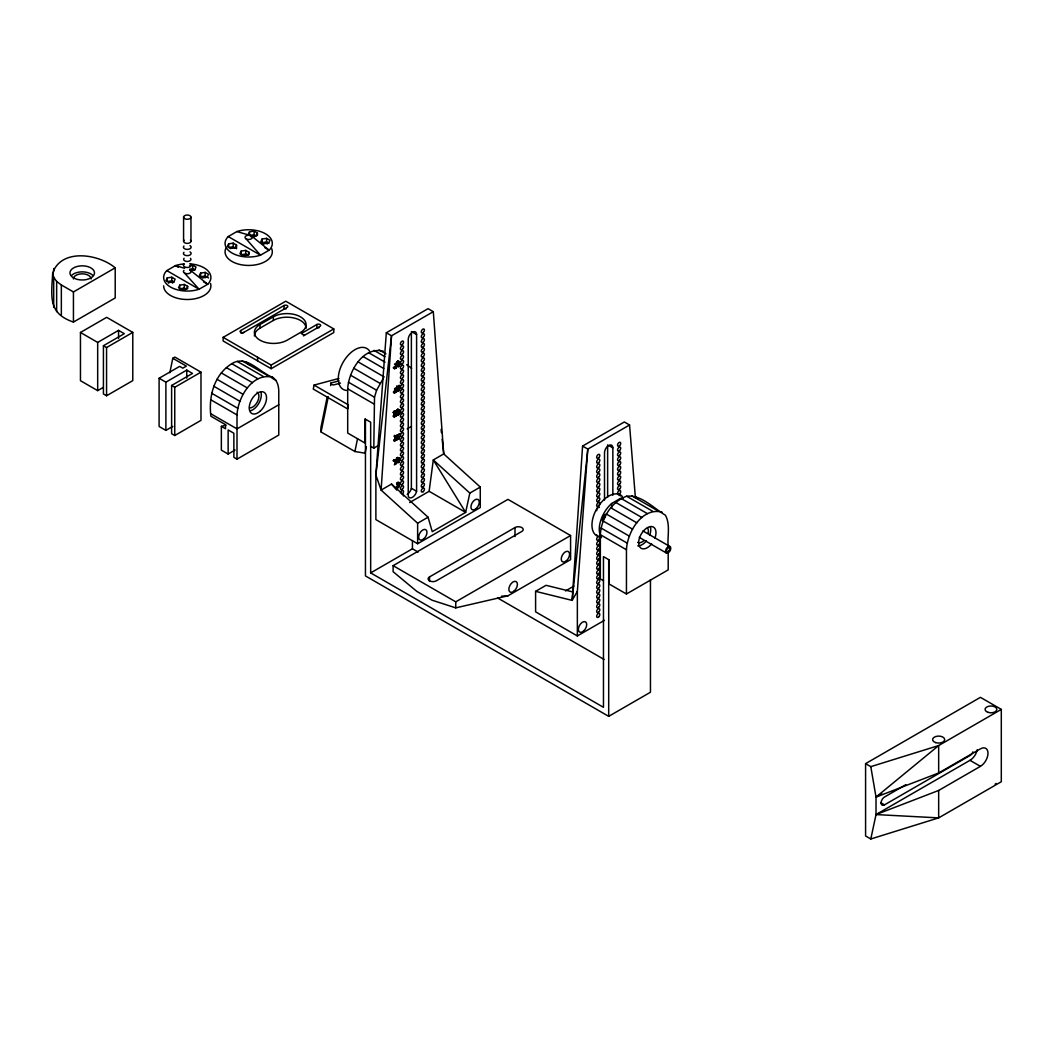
<?xml version="1.0" encoding="UTF-8"?>
<svg xmlns="http://www.w3.org/2000/svg" width="1054" height="1054" viewBox="0 0 1054 1054"><rect width="100%" height="100%" fill="white"/><g stroke="black" fill="none" stroke-linecap="round" stroke-linejoin="round"><path stroke-width="1.5" d="M398.847 363.353C397.753 358.9 401.113 362.958 399.598 365.356C398.768 367.556 395.593 366.291 398.372 365.106M398.979 457.95C396.054 457.502 396.291 465.381 398.979 462.074C400.349 457.989 397.885 454.88 397.925 461.468M397.226 361.957L397.002 365.224L398.636 366.489M397.911 364.526C399.282 357.583 399.598 369.572 397.911 364.526L396.344 363.643M398.886 460.875L398.557 458.49L397.542 459.715L397.99 462.429L398.886 460.875L397.845 460.282M635.43 498.213L629.554 424.986L624.337 421.969L582.585 446.079L572.138 600.385L535.603 591.347L535.603 611.834L577.355 635.944L604.403 620.332M399.308 482.679L398.267 482.073L396.607 483.035L397.648 483.641L399.308 482.679L397.134 483.404C395.263 485.525 402.299 485.183 396.976 487.264C399.176 489.794 399.822 481.401 397.951 485.96M409.637 502.534L429.123 491.296L433.299 459.952L443.734 453.918L433.299 311.681L428.069 308.664L386.317 332.774L375.883 475.011L375.883 519.622L417.634 543.732L480.268 507.567L480.268 487.067L443.734 453.918L442.153 439.228M577.355 635.944L577.355 591.347L587.803 449.096L629.554 424.986M395.25 415.395L394.209 414.789L393.709 415.619L394.749 416.211L395.803 414.42L396.054 411.508L394.341 412.575L396.001 412.641L394.262 417.028L393.208 416.422M221.353 426.356L225.53 428.767L225.53 424.67L210.905 416.225C208.376 396.699 214.133 374.513 231.788 363.696C246.623 354.368 259.719 372.721 272.657 377.292C277.149 380.257 278.612 385.698 278.77 390.81L278.77 435.052L237.005 459.162L233.869 457.357L233.869 433.247L228.138 429.927L228.138 454.037L221.353 450.124L221.353 426.356L226.004 425.118M237.005 459.162L237.005 414.92C237.848 397.384 252.42 372.181 272.657 377.292M668.196 551.861L668.196 569.885L626.445 593.995L609.212 584.048L609.212 559.938L603.468 556.631L603.468 707.313L370.665 572.902L370.665 422.219L364.934 418.899L364.934 443.009L347.701 433.062L347.701 388.821C348.545 371.285 363.116 346.081 383.353 351.206M370.665 446.329L373.801 448.134L374.513 397.239L376.594 390.23L383.379 378.254M603.468 580.728L600.345 578.923L600.345 534.681C601.267 518.594 611.083 501.941 626.629 496.223C641.385 494.497 653.638 508.305 665.403 515.208C670.713 524.866 667.116 536.499 668.196 546.947M626.445 593.995L626.445 549.753C627.288 532.204 641.86 507.014 662.083 512.125M399.598 361.759L397.687 362.839L397.859 366.608M398.926 410.441C394.499 419.953 404.011 408.609 396.805 410.665M393.656 440.177L395.421 440.361L395.421 437.291C394.222 437.515 397.187 433.234 395.922 440.071L396.633 439.663L394.697 441.244L393.656 440.651L395.593 439.531L396.633 440.137M169.826 372.76L172.79 358.281L174.885 357.082L200.985 372.154L200.985 420.362L174.753 435.513L171.618 433.695L171.618 385.474L192.5 373.432L186.756 370.112L165.886 382.167L159.101 378.254L159.101 426.475L165.886 430.388L172.843 426.369M338.901 378.452L314.079 385.092L313.262 389.058L347.701 408.939L348.242 406.304M327.135 397.213L320.903 427.674L321.075 431.995L354.908 451.52L365.066 453.167L366.37 446.764M321.075 431.995L328.295 396.726M330.627 385.593L331.167 382.958L338.914 380.876M354.908 451.52L357.53 438.701M399.229 409.822C391.706 416.132 404.525 415.777 398.175 409.216M870.802 838.984L876.019 814.571L876.019 797.087L870.802 766.653L865.584 763.636L865.584 835.967L870.802 838.984L938.666 817.878L1001.3 781.725L1001.3 709.395L980.418 697.34L865.584 763.636M480.268 487.067L469.834 493.101L465.657 512.389L432.245 531.677L428.069 517.211L391.535 484.063L381.1 490.084L375.883 475.011L391.535 335.778L433.299 311.681M52.7 272.907C61.435 248.112 98.615 253.83 115.202 267.835L115.202 297.966L73.437 322.076C47.957 313.341 51.343 297.136 52.7 272.907L53.701 277.321L53.701 307.452M52.7 303.051L53.372 300.1M394.789 412.852L394.763 411.574M395.039 461.033C393.853 461.257 396.818 456.975 395.553 463.813C398.188 462.811 392.378 466.145 395.039 464.103L395.039 461.033L393.629 460.19M393.445 392.51L394.499 393.116L396.238 388.715L394.578 388.662L396.462 387.635L394.986 392.299L393.946 391.693M394.262 417.028L396.712 415.619L394.763 413.814C396.647 412.404 393.656 409.216 396.462 411.811M167.217 277.913L166.005 280.548L169.338 282.485L173.897 281.774L175.122 279.139L171.789 277.215L167.217 277.913L167.217 281.537L171.789 280.825L174.015 282.116M179.747 285.147L178.521 287.782L181.868 289.718L186.426 289.007L187.652 286.372L184.318 284.448L179.747 285.147L179.747 288.77L184.318 288.058L186.545 289.349M200.629 273.105L199.404 275.726L202.75 277.663L207.309 276.952L208.534 274.317L205.187 272.393L200.629 273.105L200.629 276.715L205.187 276.003L208.534 277.94M228.639 243.869L227.414 246.504L230.76 248.428L235.319 247.73L236.544 245.095L233.197 243.158L228.639 243.869L228.639 247.492L233.197 246.781L235.437 248.072M249.521 231.814L248.296 234.449L251.642 236.373L256.201 235.674L257.426 233.039L254.08 231.103L249.521 231.814L249.521 235.437L254.08 234.726L256.306 236.017M241.168 251.102L239.943 253.737L243.29 255.661L247.848 254.963L249.073 252.328L245.727 250.391L241.168 251.102L241.168 254.712L245.727 254.014L247.953 255.292M262.051 239.047L260.825 241.682L264.159 243.606L268.73 242.907L269.956 240.272L266.609 238.336L262.051 239.047L262.051 242.67L266.609 241.959L268.836 243.25M397.147 387.543L399.321 388.636L397.516 391.205L399.347 390.151L399.848 388.175L397.147 387.543L397.147 386.331M577.355 591.347L572.138 600.385L587.803 449.096L582.585 446.079M396.357 438.912L397.411 439.518L399.229 438.464L399.664 436.251L398.083 436.461L398.083 435.249L399.743 433.747L397.569 435.012L397.569 437.37L396.528 436.764M605.549 514.55L602.651 518.146L602.651 522.007M602.414 520.465L605.312 516.855L605.312 514.286M396.067 367.859L396.844 366.067L396.238 363.248L394.539 364.368L396.212 364.131L395.237 366.133L396.159 365.87L396.238 366.779L394.433 368.637L396.067 367.859L393.88 367.951L394.921 368.557M393.709 412.14L395.948 412.338M397.885 439.426C395.645 439.228 398.623 437.12 399.229 438.464M938.666 790.46L938.666 817.878L876.019 814.571L938.666 790.46L980.418 766.35A10.698 6.179 -60 0 0 987.993 753.241A10.698 6.179 -60 0 0 980.418 748.867L938.666 772.977L876.019 797.087L938.666 745.56L1001.3 709.395M397.411 439.518L399.229 437.173L397.398 435.631M396.633 388.452L399.11 388.32L397.332 387.424M397.569 437.37L399.005 436.633M190.352 263.908A23.623 13.636 0 0 1 207.73 284.251L199.087 289.231A23.623 13.636 0 0 1 170.564 287.07A23.623 13.636 0 0 1 166.809 270.601L175.465 265.608A23.623 13.636 0 0 1 184.186 263.908M228.231 236.557L236.873 231.564A23.623 13.636 0 0 1 265.397 233.738A23.623 13.636 0 0 1 269.152 250.193L260.496 255.187A23.623 13.636 0 0 1 231.985 253.013A23.623 13.636 0 0 1 228.231 236.557L260.496 255.187L246.083 238.85A3.689 2.134 0 0 1 247.73 235.292A3.689 2.134 0 0 1 252.249 237.901A3.689 2.134 0 0 1 246.083 238.85M601.505 537.632A23.623 13.636 -60 0 1 611.649 503.496L620.292 498.502A23.623 13.636 -60 0 1 623.033 498.081M397.793 365.224L397.094 365.382M396.831 414.288L398.491 412.575L399.532 413.168M398.346 436.804L397.042 435.869L398.728 436.633M398.069 387.714L396.989 388.175L398.03 388.781M53.701 277.321L56.652 281.431L61.343 284.962L73.437 291.945L115.202 267.835M80.46 332.471L106.678 317.333L132.778 332.405L132.778 380.626L106.559 395.764L103.424 393.959L103.424 345.738L124.306 333.683L118.562 330.363L97.679 342.418L80.46 332.471L80.46 380.692L97.679 390.639L103.252 387.424M103.424 345.738L106.559 347.543L132.778 332.405M223.145 337.359L285.779 301.207L333.802 328.927L333.802 332.537L271.168 368.702L223.145 340.982L223.145 337.359L271.168 365.092L333.802 328.927M240.747 332.945L240.747 330.534L284.027 305.541A2.213 1.278 0 0 1 287.162 305.541A2.213 1.278 0 0 1 287.162 307.346L242.143 333.354M159.101 378.254L179.694 366.37L182.829 368.175L186.374 366.133L172.79 358.281M260.009 324.527L273.342 316.832A19.183 11.067 0 0 1 300.469 316.832A19.183 11.067 0 0 1 300.469 332.497L287.136 340.192A19.183 11.067 0 0 1 260.009 340.192A19.183 11.067 0 0 1 260.009 324.527L260.009 328.15A19.183 11.067 0 0 0 254.396 335.976M260.009 328.15L273.342 320.442A19.183 11.067 0 0 1 294.237 318.044A19.183 11.067 0 0 1 306.082 328.281M171.618 385.474L174.753 387.292L200.985 372.154M303.46 335.883L320.008 326.318A2.213 1.278 0 0 0 320.008 324.513A2.213 1.278 0 0 0 316.885 324.513L301.273 333.525L304.408 335.33M278.77 404.776L237.005 428.886L210.905 413.814M228.138 454.037L235.095 450.018M396.633 386.08L398.188 386.937L399.861 385.435L397.674 386.686L397.674 389.045M394.986 392.299L396.95 391.166L394.499 393.116M393.709 415.619L395.658 414.486L396.712 415.619M394.749 416.211L396.712 415.092M373.801 448.134L379.374 444.92M407.213 428.846L411.389 426.435M394.881 435.328L394.881 439.465L396.633 439.663M417.634 543.732L417.634 523.232L428.069 517.211M370.665 572.902L412.43 548.791L418.109 552.072M393.116 565.669L507.949 499.372L570.583 535.537L570.583 559.648L507.949 595.813L455.75 607.868L432.008 600.174L416.87 591.439L393.116 571.703L393.116 565.669L455.75 601.834L570.583 535.537M429.518 576.907L514.998 527.553A4.796 2.767 0 0 1 521.783 527.553A4.796 2.767 0 0 1 521.783 531.466L436.303 580.82A4.796 2.767 0 0 1 429.518 580.82A4.796 2.767 0 0 1 429.518 576.907L429.518 581.426M535.603 591.347L546.038 585.313L573.047 591.992M565.524 590.938L573.877 586.116M365.448 419.202L365.448 575.919L608.698 716.351L650.45 692.241L650.45 579.608M876.019 797.087L881.724 793.807M905.873 784.677L884.49 797.022A4.796 2.767 -60 0 0 881.104 802.898A4.796 2.767 -60 0 0 884.49 804.861L969.983 755.507A4.796 2.767 -60 0 0 972.921 751.845M876.019 814.571L969.983 760.329A10.698 6.179 -60 0 0 977.295 749.631M870.802 766.653L938.666 745.56L938.666 772.977M340.495 383.103L334.302 384.763A2.213 0.909 11.6 0 1 331.233 384.262A2.213 0.909 11.6 0 1 331.167 382.958M189.628 265.634L192.658 265.16L196.004 267.084L194.779 269.719L190.221 270.43M189.628 269.244L192.658 268.77L194.898 270.061M397.964 436.04L396.871 436.488L397.911 437.094M501.493 596.182L507.949 595.813M236.873 231.564L250.536 235.503M184.608 268.269L175.465 265.608L178.271 267.229M411.376 331.562L416.593 334.579L416.593 491.296A6.153 3.557 -60 0 1 412.417 497.317A6.153 3.557 -60 0 1 408.241 496.105L408.241 339.401A5.902 3.412 -60 0 1 412.417 332.168A5.902 3.412 -60 0 1 416.593 334.579M608.935 445.631L612.848 447.897L612.848 495.235M264.936 247.769L269.152 250.193L251.88 236.28M386.317 332.774L391.535 335.778L381.1 490.084L417.634 523.232M406.699 364.684L411.653 368.32M379.018 349.862L385.896 353.828M631.662 495.723L657.762 510.795M397.898 360.969L399.743 362.009M398.794 361.759L399.835 362.365M397.595 361.114L399.123 362.207M397.793 361.535L399.888 362.813M397.595 361.614L398.636 362.22M397.398 361.772L399.914 363.366M396.818 361.891L398.28 362.55M397.108 362.181L398.148 362.787M396.633 362.247L398.056 363.05M396.936 362.747L397.977 363.353M396.502 362.642L397.542 363.248M396.897 363.103L397.938 363.696M396.409 363.116L397.45 363.722M373.986 350.363L384.973 356.713M626.629 496.223L652.729 511.295M397.964 365.04L399.426 365.712M396.33 364.236L399.202 366.015M396.936 365L398.636 365.975M396.344 364.789L398.939 366.278M396.409 365.237L397.45 365.843M396.502 365.593L398.333 366.634M394.433 367.174L395.803 368.096M368.584 352.668L385.066 362.181M395.197 367.912L393.867 367.372L395.513 368.294M621.214 498.516L647.314 513.588M393.379 367.385L395.21 368.439M393.379 368.03L394.433 368.637M363.182 356.608L383.788 368.505M615.813 502.468L641.912 517.527M398.807 385.369L399.861 385.975M358.149 361.917L384.236 376.989M610.78 507.778L636.879 522.85M398.017 387.082L399.071 387.674M397.424 387.885L398.465 388.491M398.491 389.242L399.532 389.848M397.977 389.308L399.347 390.151M397.832 389.479L398.873 390.085M642.966 530.952L670.015 546.578A3.689 2.134 -60 0 1 668.842 552.296A3.689 2.134 -60 0 1 665.654 550.438A3.689 2.134 -60 0 1 670.015 546.578M398.069 389.822L399.11 390.415M397.516 389.716L398.847 390.665M397.516 390.257L398.557 390.863M396.33 389.94L395.29 389.348L396.041 390.507M394.789 389.466L395.83 390.072M396.95 391.166L395.896 390.573L396.95 391.693M394.407 390.204L395.448 390.81M394.446 390.876L395.487 391.482M353.815 368.254L379.914 383.313M606.458 514.102L632.558 529.174M203.514 281.813L207.73 284.251L190.59 270.404M393.445 391.864L394.499 392.47M639.277 537.356L666.326 552.968M350.495 375.158L376.594 390.23M603.138 521.019L629.238 536.078M166.809 270.601L199.087 289.231L184.555 273.091M397.701 409.202L398.741 409.795M397.398 409.334L398.438 409.94M398.438 410.441L396.831 409.808L398.241 410.599M397.029 410.177L398.069 410.783M348.413 382.18L374.513 397.239M396.607 410.111L397.661 410.717M601.057 528.041L627.156 543.1M396.897 410.401L397.951 411.007M396.436 410.467L397.845 411.271M396.739 410.968L397.78 411.574M398.043 412.483L399.084 413.089M399.4 413.576L397.977 412.773L399.216 413.932M394.578 410.981L396.528 412.035M394.315 411.113L396.541 412.298M397.753 413.273L398.807 413.866M394.038 411.297L396.488 412.825M397.595 413.458L399.005 414.248M393.761 411.521L394.802 412.127M397.398 413.603L398.741 414.499M393.985 411.877L396.33 413.326M396.805 413.445L398.228 414.288M397.398 414.103L398.438 414.709M393.3 411.982L395.83 413.445M397.081 414.248L398.135 414.854M393.498 412.391L394.539 412.997M395.052 413.26L396.093 413.866M396.436 414.077L397.872 414.894M393.326 412.615L394.367 413.221M393.3 412.628L394.341 413.234M394.552 413.392L395.593 413.985M393.709 414.947L394.749 415.539M347.701 388.821L373.801 403.893M600.345 534.681L626.445 549.753M393.208 415.79L394.262 416.383M969.983 760.329L980.418 766.35M314.079 385.092L348.518 404.986M398.083 435.249L397.042 434.643L397.042 435.869M394.473 435.579L395.513 436.172M394.407 435.921L395.448 436.527M397.727 437.792L399.005 438.741M394.249 436.211L395.382 436.672M398.452 438.648L396.831 438.24L398.452 439.175M397.701 438.372L398.741 438.978M394.367 436.685L395.421 437.291M397.621 438.859L396.396 438.24L398.162 439.32M394.881 439.465L395.922 440.071M394.367 439.768L395.421 440.361M242.222 360.89L268.322 375.962M271.853 377.991L275.964 380.375M237.19 361.39L263.289 376.462M397.45 457.331L399.295 458.371M398.346 458.121L399.387 458.727M397.516 457.897L398.781 458.727M396.844 457.686L399.44 459.175M397.147 457.976L398.847 458.951M396.581 457.937L399.466 459.728M396.37 458.253L397.832 458.912M396.66 458.543L397.701 459.136M231.788 363.696L257.887 378.755M396.554 458.806L397.608 459.412M397.872 459.439L399.44 460.308M396.488 459.109L397.542 459.715M398.346 460.242L399.387 460.848M398.241 460.703L399.282 461.309M397.806 460.624L398.847 461.217M397.74 460.914L399.15 461.718M397.635 461.178L398.689 461.784M397.516 461.402L398.979 462.074M397.714 461.771L398.755 462.377M393.972 459.807L395.013 460.414M393.88 459.939L394.921 460.545M393.274 460.427L394.328 461.033M393.274 460.848L394.328 461.441M226.386 367.635L252.486 382.694M429.123 491.296L465.657 512.389L433.299 459.952L469.834 493.101M221.353 372.945L247.453 388.017M411.376 333.196L411.376 488.279L416.593 491.296M217.019 379.282L243.118 394.341M398.188 484.036L399.308 484.893M398.293 484.642L399.334 485.248M397.398 484.405L398.741 485.196M397.74 484.748L399.321 485.591M397.753 484.959L399.242 485.92M397.701 485.42L399.137 486.25M397.556 485.815L398.992 486.553M397.424 486.013L398.794 486.856M397.292 486.184L398.57 487.132M396.976 486.434L398.017 487.04M396.686 486.566L398.307 487.37M396.396 486.632L398.017 487.567M396.686 487.119L397.727 487.712M396.409 487.225L397.45 487.818M213.712 386.186L239.811 401.258M211.617 393.208L237.717 408.267M210.905 399.848L237.005 414.92M880.577 802.595L884.49 804.861M497.607 597.961L604.061 659.435M397.964 361.535L398.32 363.077M635.984 497.053L638.197 499.109M246.557 362.233L249.864 365.303M391.535 484.063L396.752 490.163M399.229 484.642L397.648 484.853L397.648 483.641M441.099 429.439L441.442 432.707M611.649 503.496L611.649 508.357M608.698 559.634L608.698 716.351M607.631 444.88L607.631 497.119M604.509 500.057L604.509 452.706A5.902 3.412 -60 0 1 608.685 445.486A5.902 3.412 -60 0 1 612.848 447.897M514.998 527.553L514.998 536.591M455.75 601.834L455.75 607.868M412.43 540.597L412.43 548.791M398.188 386.937L398.188 388.149M316.885 324.513L316.885 328.123A2.213 1.278 0 0 1 319.019 327.794M284.027 305.541L284.027 309.165A2.213 1.278 0 0 1 286.174 308.835M273.342 316.832L273.342 320.442M271.168 365.092L271.168 368.702M266.609 238.336L266.609 241.959M257.584 357.253L257.584 360.863M257.426 233.039L257.426 235.45M254.08 231.103L254.08 234.726M249.073 252.328L249.073 254.739M245.727 250.391L245.727 254.014M236.544 245.095L236.544 248.704M233.197 243.158L233.197 246.781M205.187 272.393L205.187 276.003M192.658 265.16L192.658 268.77M190.958 217.15A3.689 2.134 0 0 1 185.425 218.995A3.689 2.134 0 0 1 185.425 215.306A3.689 2.134 0 0 1 190.958 217.15L190.958 241.261M187.652 286.372L187.652 288.783M186.756 370.112L186.756 378.149M184.318 284.448L184.318 288.058M183.58 217.15L183.58 241.261M174.753 387.292L174.753 435.513M171.789 277.215L171.789 280.825M165.886 382.167L165.886 430.388M118.562 330.363L118.562 338.4M106.559 347.543L106.559 395.764M97.679 342.418L97.679 390.639M73.437 291.945L73.437 322.076M61.343 284.962L61.343 315.106M56.652 281.431L56.652 311.576M53.701 268.493L53.701 271.668M346.661 390.467A23.623 13.636 -60 0 1 343.196 362.115A23.623 13.636 -60 0 1 369.48 350.942M190.339 270.298A2.213 1.278 0 0 1 192.553 270.298M189.983 269.956A3.834 2.213 0 0 1 190.207 272.946A3.834 2.213 0 0 1 185.069 273.329A3.834 2.213 0 0 1 183.949 270.404M189.983 263.684A3.834 2.213 0 0 1 190.207 266.675A3.834 2.213 0 0 1 185.069 267.07A3.834 2.213 0 0 1 183.949 264.146M168.429 283.131A2.213 1.278 0 0 1 170.564 282.182A2.213 1.278 0 0 1 172.698 283.131M180.945 290.364A2.213 1.278 0 0 1 182.803 289.428A2.213 1.278 0 0 1 185.003 290.061M202.408 277.742A2.213 1.278 0 0 1 205.53 277.742M210.536 283.486A23.623 13.636 0 0 1 189.338 299.455A23.623 13.636 0 0 1 163.647 285.858M189.983 245.595A3.834 2.213 0 0 1 190.207 248.599A3.834 2.213 0 0 1 185.069 248.981A3.834 2.213 0 0 1 183.949 246.056M190.471 240.193A3.689 2.134 0 0 1 187.269 243.395A3.689 2.134 0 0 1 184.081 240.193M190.471 258.283A3.689 2.134 0 0 1 187.269 261.471A3.689 2.134 0 0 1 184.081 258.283M189.983 251.866A3.834 2.213 0 0 1 190.207 254.857A3.834 2.213 0 0 1 185.069 255.252A3.834 2.213 0 0 1 183.949 252.328M996.07 783.425A5.902 3.412 0 0 1 995.121 784.136M73.372 278.941A8.854 5.112 0 0 1 82.225 273.816A8.854 5.112 0 0 1 91.092 278.941M71.619 275.397A12.253 7.075 0 0 1 92.844 275.397M243.869 332.339A2.213 1.278 0 0 1 240.747 332.339A2.213 1.278 0 0 1 240.747 330.534M257.097 392.18A8.854 5.112 -60 0 1 257.637 401.39A8.854 5.112 -60 0 1 249.534 407.924M261.036 392.431A12.253 7.075 -60 0 1 250.43 410.81M250.944 236.715A2.213 1.278 0 0 1 254.778 236.715M230.418 248.507A2.213 1.278 0 0 1 232.552 248.177M243.395 255.542A2.213 1.278 0 0 1 245.622 255.542M263.474 243.948A2.213 1.278 0 0 1 267.308 243.948M271.51 248.283A23.623 13.636 0 0 1 248.691 265.45A23.623 13.636 0 0 1 225.872 248.283M651.649 543.864A12.253 7.075 -60 0 1 638.79 544.365A12.253 7.075 -60 0 1 648.829 526.974A12.253 7.075 -60 0 1 654.824 538.37M647.525 527.935A8.854 5.112 -60 0 1 648.144 533.06M643.717 540.742A8.854 5.112 -60 0 1 637.67 542.362M650.463 527.263A12.253 7.075 -60 0 1 649.607 535.353M646.431 540.847A12.253 7.075 -60 0 1 637.762 545.853M603.771 514.919A2.213 1.278 -60 0 1 602.414 518.41M599.094 536.749A23.623 13.636 -60 0 1 596.854 508.595A23.623 13.636 -60 0 1 622.347 496.46M599.752 536.96A2.213 1.278 -60 0 1 598.105 540.175A2.213 1.278 -60 0 1 596.814 538.357A2.213 1.278 -60 0 1 599.344 536.381M597.131 535.392A2.213 1.278 -60 0 1 596.722 534.826M619.12 495.512A2.213 1.278 -60 0 1 620.635 495.973M596.722 510.716A2.213 1.278 -60 0 1 597.46 508.252A2.213 1.278 -60 0 1 599.344 507.448M403.089 495.393A2.213 1.278 -60 0 1 403.484 495.973M400.467 492.903A2.213 1.278 -60 0 1 402.246 490.558A2.213 1.278 -60 0 1 403.537 491.757A2.213 1.278 -60 0 1 401.969 494.3M411.376 488.279A6.153 3.557 -60 0 1 407.2 494.3M935.636 742.609A6.047 3.491 0 0 0 944.713 739.579A6.047 3.491 0 0 0 935.636 736.548A6.047 3.491 0 0 0 935.636 742.609M987.993 712.346A5.902 3.412 0 0 0 996.86 709.395A5.902 3.412 0 0 0 987.993 706.443A5.902 3.412 0 0 0 987.993 712.346M73.569 277.913A12.253 7.075 0 0 0 94.07 274.738A12.253 7.075 0 0 0 79.05 266.069A12.253 7.075 0 0 0 73.569 277.913M260.127 411.231A12.253 7.075 -60 0 0 264.014 392.259A12.253 7.075 -60 0 0 249.521 405.105A12.253 7.075 -60 0 0 260.127 411.231M514.233 590.978A6.047 3.491 -60 0 0 516.157 581.597A6.047 3.491 -60 0 0 508.99 587.948A6.047 3.491 -60 0 0 514.233 590.978M566.499 560.688A5.902 3.412 -60 0 0 568.369 551.545A5.902 3.412 -60 0 0 561.374 557.737A5.902 3.412 -60 0 0 566.499 560.688M668.579 551.282A2.213 1.278 -60 0 0 669.277 547.856A2.213 1.278 -60 0 0 666.655 550.175A2.213 1.278 -60 0 0 668.579 551.282M598.646 506.065A2.213 1.278 -60 0 0 599.344 502.626A2.213 1.278 -60 0 0 596.722 504.958A2.213 1.278 -60 0 0 598.646 506.065M598.646 462.666A2.213 1.278 -60 0 0 599.344 459.228A2.213 1.278 -60 0 0 596.722 461.56A2.213 1.278 -60 0 0 598.646 462.666M598.646 467.489A2.213 1.278 -60 0 0 599.344 464.05A2.213 1.278 -60 0 0 596.722 466.382A2.213 1.278 -60 0 0 598.646 467.489M598.646 457.844A2.213 1.278 -60 0 0 599.344 454.406A2.213 1.278 -60 0 0 596.722 456.738A2.213 1.278 -60 0 0 598.646 457.844M598.646 544.641A2.213 1.278 -60 0 0 599.344 541.203A2.213 1.278 -60 0 0 596.722 543.521A2.213 1.278 -60 0 0 598.646 544.641M598.646 554.272A2.213 1.278 -60 0 0 599.344 550.847A2.213 1.278 -60 0 0 596.722 553.166A2.213 1.278 -60 0 0 598.646 554.272M598.646 559.094A2.213 1.278 -60 0 0 599.344 555.669A2.213 1.278 -60 0 0 596.722 557.988A2.213 1.278 -60 0 0 598.646 559.094M598.646 549.45A2.213 1.278 -60 0 0 599.344 546.025A2.213 1.278 -60 0 0 596.722 548.343A2.213 1.278 -60 0 0 598.646 549.45M598.646 568.738A2.213 1.278 -60 0 0 599.344 565.313A2.213 1.278 -60 0 0 596.722 567.632A2.213 1.278 -60 0 0 598.646 568.738M619.528 450.611A2.213 1.278 -60 0 0 620.226 447.173A2.213 1.278 -60 0 0 617.604 449.505A2.213 1.278 -60 0 0 619.528 450.611M619.528 445.789A2.213 1.278 -60 0 0 620.226 442.351A2.213 1.278 -60 0 0 617.604 444.683A2.213 1.278 -60 0 0 619.528 445.789M619.528 494.01A2.213 1.278 -60 0 0 620.226 490.571A2.213 1.278 -60 0 0 617.604 492.903A2.213 1.278 -60 0 0 619.528 494.01M619.528 489.188A2.213 1.278 -60 0 0 620.226 485.749A2.213 1.278 -60 0 0 617.604 488.081A2.213 1.278 -60 0 0 619.528 489.188M619.528 484.366A2.213 1.278 -60 0 0 620.226 480.927A2.213 1.278 -60 0 0 617.604 483.259A2.213 1.278 -60 0 0 619.528 484.366M619.528 479.544A2.213 1.278 -60 0 0 620.226 476.105A2.213 1.278 -60 0 0 617.604 478.437A2.213 1.278 -60 0 0 619.528 479.544M619.528 474.722A2.213 1.278 -60 0 0 620.226 471.283A2.213 1.278 -60 0 0 617.604 473.615A2.213 1.278 -60 0 0 619.528 474.722M619.528 469.9A2.213 1.278 -60 0 0 620.226 466.461A2.213 1.278 -60 0 0 617.604 468.793A2.213 1.278 -60 0 0 619.528 469.9M619.528 460.255A2.213 1.278 -60 0 0 620.226 456.817A2.213 1.278 -60 0 0 617.604 459.149A2.213 1.278 -60 0 0 619.528 460.255M619.528 465.077A2.213 1.278 -60 0 0 620.226 461.639A2.213 1.278 -60 0 0 617.604 463.971A2.213 1.278 -60 0 0 619.528 465.077M619.528 455.433A2.213 1.278 -60 0 0 620.226 451.995A2.213 1.278 -60 0 0 617.604 454.327A2.213 1.278 -60 0 0 619.528 455.433M598.646 588.027A2.213 1.278 -60 0 0 599.344 584.601A2.213 1.278 -60 0 0 596.722 586.92A2.213 1.278 -60 0 0 598.646 588.027M598.646 563.916A2.213 1.278 -60 0 0 599.344 560.491A2.213 1.278 -60 0 0 596.722 562.81A2.213 1.278 -60 0 0 598.646 563.916M598.646 616.959A2.213 1.278 -60 0 0 599.344 613.533A2.213 1.278 -60 0 0 596.722 615.852A2.213 1.278 -60 0 0 598.646 616.959M598.646 573.56A2.213 1.278 -60 0 0 599.344 570.135A2.213 1.278 -60 0 0 596.722 572.454A2.213 1.278 -60 0 0 598.646 573.56M598.646 583.205A2.213 1.278 -60 0 0 599.344 579.779A2.213 1.278 -60 0 0 596.722 582.098A2.213 1.278 -60 0 0 598.646 583.205M598.646 472.311A2.213 1.278 -60 0 0 599.344 468.872A2.213 1.278 -60 0 0 596.722 471.204A2.213 1.278 -60 0 0 598.646 472.311M598.646 477.133A2.213 1.278 -60 0 0 599.344 473.694A2.213 1.278 -60 0 0 596.722 476.026A2.213 1.278 -60 0 0 598.646 477.133M598.646 481.955A2.213 1.278 -60 0 0 599.344 478.516A2.213 1.278 -60 0 0 596.722 480.848A2.213 1.278 -60 0 0 598.646 481.955M598.646 486.777A2.213 1.278 -60 0 0 599.344 483.338A2.213 1.278 -60 0 0 596.722 485.67A2.213 1.278 -60 0 0 598.646 486.777M598.646 578.382A2.213 1.278 -60 0 0 599.344 574.957A2.213 1.278 -60 0 0 596.722 577.276A2.213 1.278 -60 0 0 598.646 578.382M598.646 496.421A2.213 1.278 -60 0 0 599.344 492.982A2.213 1.278 -60 0 0 596.722 495.314A2.213 1.278 -60 0 0 598.646 496.421M598.646 491.599A2.213 1.278 -60 0 0 599.344 488.16A2.213 1.278 -60 0 0 596.722 490.492A2.213 1.278 -60 0 0 598.646 491.599M598.646 501.243A2.213 1.278 -60 0 0 599.344 497.804A2.213 1.278 -60 0 0 596.722 500.136A2.213 1.278 -60 0 0 598.646 501.243M598.646 592.849A2.213 1.278 -60 0 0 599.344 589.423A2.213 1.278 -60 0 0 596.722 591.742A2.213 1.278 -60 0 0 598.646 592.849M598.646 602.493A2.213 1.278 -60 0 0 599.344 599.067A2.213 1.278 -60 0 0 596.722 601.386A2.213 1.278 -60 0 0 598.646 602.493M598.646 607.315A2.213 1.278 -60 0 0 599.344 603.889A2.213 1.278 -60 0 0 596.722 606.208A2.213 1.278 -60 0 0 598.646 607.315M598.646 612.137A2.213 1.278 -60 0 0 599.344 608.711A2.213 1.278 -60 0 0 596.722 611.03A2.213 1.278 -60 0 0 598.646 612.137M598.646 597.671A2.213 1.278 -60 0 0 599.344 594.245A2.213 1.278 -60 0 0 596.722 596.564A2.213 1.278 -60 0 0 598.646 597.671M583.613 631.017A5.902 3.412 -60 0 0 585.484 621.86A5.902 3.412 -60 0 0 578.501 628.065A5.902 3.412 -60 0 0 583.613 631.017M402.378 474.722A2.213 1.278 -60 0 0 403.089 471.283A2.213 1.278 -60 0 0 400.467 473.615A2.213 1.278 -60 0 0 402.378 474.722M402.378 436.145A2.213 1.278 -60 0 0 403.089 432.72A2.213 1.278 -60 0 0 400.467 435.038A2.213 1.278 -60 0 0 402.378 436.145M402.378 421.679A2.213 1.278 -60 0 0 403.089 418.254A2.213 1.278 -60 0 0 400.467 420.572A2.213 1.278 -60 0 0 402.378 421.679M402.378 426.501A2.213 1.278 -60 0 0 403.089 423.076A2.213 1.278 -60 0 0 400.467 425.394A2.213 1.278 -60 0 0 402.378 426.501M402.378 469.9A2.213 1.278 -60 0 0 403.089 466.474A2.213 1.278 -60 0 0 400.467 468.793A2.213 1.278 -60 0 0 402.378 469.9M402.378 431.323A2.213 1.278 -60 0 0 403.089 427.898A2.213 1.278 -60 0 0 400.467 430.216A2.213 1.278 -60 0 0 402.378 431.323M402.378 440.967A2.213 1.278 -60 0 0 403.089 437.542A2.213 1.278 -60 0 0 400.467 439.861A2.213 1.278 -60 0 0 402.378 440.967M402.378 489.188A2.213 1.278 -60 0 0 403.089 485.749A2.213 1.278 -60 0 0 400.467 488.081A2.213 1.278 -60 0 0 402.378 489.188M402.378 445.789A2.213 1.278 -60 0 0 403.089 442.364A2.213 1.278 -60 0 0 400.467 444.683A2.213 1.278 -60 0 0 402.378 445.789M402.378 344.526A2.213 1.278 -60 0 0 403.089 341.101A2.213 1.278 -60 0 0 400.467 343.42A2.213 1.278 -60 0 0 402.378 344.526M402.378 479.544A2.213 1.278 -60 0 0 403.089 476.105A2.213 1.278 -60 0 0 400.467 478.437A2.213 1.278 -60 0 0 402.378 479.544M402.378 484.366A2.213 1.278 -60 0 0 403.089 480.927A2.213 1.278 -60 0 0 400.467 483.259A2.213 1.278 -60 0 0 402.378 484.366M402.378 363.814A2.213 1.278 -60 0 0 403.089 360.389A2.213 1.278 -60 0 0 400.467 362.708A2.213 1.278 -60 0 0 402.378 363.814M402.378 358.992A2.213 1.278 -60 0 0 403.089 355.567A2.213 1.278 -60 0 0 400.467 357.886A2.213 1.278 -60 0 0 402.378 358.992M402.378 354.17A2.213 1.278 -60 0 0 403.089 350.745A2.213 1.278 -60 0 0 400.467 353.064A2.213 1.278 -60 0 0 402.378 354.17M402.378 450.611A2.213 1.278 -60 0 0 403.089 447.186A2.213 1.278 -60 0 0 400.467 449.505A2.213 1.278 -60 0 0 402.378 450.611M402.378 373.459A2.213 1.278 -60 0 0 403.089 370.033A2.213 1.278 -60 0 0 400.467 372.352A2.213 1.278 -60 0 0 402.378 373.459M402.378 368.637A2.213 1.278 -60 0 0 403.089 365.211A2.213 1.278 -60 0 0 400.467 367.53A2.213 1.278 -60 0 0 402.378 368.637M402.378 378.281A2.213 1.278 -60 0 0 403.089 374.855A2.213 1.278 -60 0 0 400.467 377.174A2.213 1.278 -60 0 0 402.378 378.281M402.378 383.103A2.213 1.278 -60 0 0 403.089 379.677A2.213 1.278 -60 0 0 400.467 381.996A2.213 1.278 -60 0 0 402.378 383.103M402.378 397.569A2.213 1.278 -60 0 0 403.089 394.143A2.213 1.278 -60 0 0 400.467 396.462A2.213 1.278 -60 0 0 402.378 397.569M402.378 392.747A2.213 1.278 -60 0 0 403.089 389.321A2.213 1.278 -60 0 0 400.467 391.64A2.213 1.278 -60 0 0 402.378 392.747M402.378 387.925A2.213 1.278 -60 0 0 403.089 384.499A2.213 1.278 -60 0 0 400.467 386.818A2.213 1.278 -60 0 0 402.378 387.925M402.378 402.391A2.213 1.278 -60 0 0 403.089 398.965A2.213 1.278 -60 0 0 400.467 401.284A2.213 1.278 -60 0 0 402.378 402.391M402.378 412.035A2.213 1.278 -60 0 0 403.089 408.609A2.213 1.278 -60 0 0 400.467 410.928A2.213 1.278 -60 0 0 402.378 412.035M402.378 407.213A2.213 1.278 -60 0 0 403.089 403.787A2.213 1.278 -60 0 0 400.467 406.106A2.213 1.278 -60 0 0 402.378 407.213M402.378 416.857A2.213 1.278 -60 0 0 403.089 413.431A2.213 1.278 -60 0 0 400.467 415.75A2.213 1.278 -60 0 0 402.378 416.857M402.378 455.433A2.213 1.278 -60 0 0 403.089 452.008A2.213 1.278 -60 0 0 400.467 454.327A2.213 1.278 -60 0 0 402.378 455.433M402.378 460.255A2.213 1.278 -60 0 0 403.089 456.83A2.213 1.278 -60 0 0 400.467 459.149A2.213 1.278 -60 0 0 402.378 460.255M402.378 465.077A2.213 1.278 -60 0 0 403.089 461.652A2.213 1.278 -60 0 0 400.467 463.971A2.213 1.278 -60 0 0 402.378 465.077M423.26 390.336A2.213 1.278 -60 0 0 423.958 386.91A2.213 1.278 -60 0 0 421.337 389.229A2.213 1.278 -60 0 0 423.26 390.336M423.26 385.514A2.213 1.278 -60 0 0 423.958 382.088A2.213 1.278 -60 0 0 421.337 384.407A2.213 1.278 -60 0 0 423.26 385.514M423.26 395.158A2.213 1.278 -60 0 0 423.958 391.732A2.213 1.278 -60 0 0 421.337 394.051A2.213 1.278 -60 0 0 423.26 395.158M423.26 399.98A2.213 1.278 -60 0 0 423.958 396.554A2.213 1.278 -60 0 0 421.337 398.873A2.213 1.278 -60 0 0 423.26 399.98M423.26 380.692A2.213 1.278 -60 0 0 423.958 377.266A2.213 1.278 -60 0 0 421.337 379.585A2.213 1.278 -60 0 0 423.26 380.692M423.26 337.293A2.213 1.278 -60 0 0 423.958 333.868A2.213 1.278 -60 0 0 421.337 336.186A2.213 1.278 -60 0 0 423.26 337.293M423.26 477.133A2.213 1.278 -60 0 0 423.958 473.694A2.213 1.278 -60 0 0 421.337 476.026A2.213 1.278 -60 0 0 423.26 477.133M423.26 342.115A2.213 1.278 -60 0 0 423.958 338.69A2.213 1.278 -60 0 0 421.337 341.009A2.213 1.278 -60 0 0 423.26 342.115M423.26 472.311A2.213 1.278 -60 0 0 423.958 468.885A2.213 1.278 -60 0 0 421.337 471.204A2.213 1.278 -60 0 0 423.26 472.311M423.26 332.471A2.213 1.278 -60 0 0 423.958 329.046A2.213 1.278 -60 0 0 421.337 331.364A2.213 1.278 -60 0 0 423.26 332.471M423.26 409.624A2.213 1.278 -60 0 0 423.958 406.198A2.213 1.278 -60 0 0 421.337 408.517A2.213 1.278 -60 0 0 423.26 409.624M423.26 414.446A2.213 1.278 -60 0 0 423.958 411.02A2.213 1.278 -60 0 0 421.337 413.339A2.213 1.278 -60 0 0 423.26 414.446M423.26 419.268A2.213 1.278 -60 0 0 423.958 415.843A2.213 1.278 -60 0 0 421.337 418.161A2.213 1.278 -60 0 0 423.26 419.268M423.26 428.912A2.213 1.278 -60 0 0 423.958 425.487A2.213 1.278 -60 0 0 421.337 427.805A2.213 1.278 -60 0 0 423.26 428.912M423.26 433.734A2.213 1.278 -60 0 0 423.958 430.309A2.213 1.278 -60 0 0 421.337 432.627A2.213 1.278 -60 0 0 423.26 433.734M423.26 424.09A2.213 1.278 -60 0 0 423.958 420.665A2.213 1.278 -60 0 0 421.337 422.983A2.213 1.278 -60 0 0 423.26 424.09M423.26 443.378A2.213 1.278 -60 0 0 423.958 439.953A2.213 1.278 -60 0 0 421.337 442.272A2.213 1.278 -60 0 0 423.26 443.378M402.378 349.348A2.213 1.278 -60 0 0 403.089 345.923A2.213 1.278 -60 0 0 400.467 348.242A2.213 1.278 -60 0 0 402.378 349.348M423.892 538.792A5.902 3.412 -60 0 0 425.763 529.648A5.902 3.412 -60 0 0 418.781 535.84A5.902 3.412 -60 0 0 423.892 538.792M476.184 508.608A5.902 3.412 -60 0 0 478.055 499.464A5.902 3.412 -60 0 0 471.059 505.656A5.902 3.412 -60 0 0 476.184 508.608M423.26 346.937A2.213 1.278 -60 0 0 423.958 343.512A2.213 1.278 -60 0 0 421.337 345.831A2.213 1.278 -60 0 0 423.26 346.937M423.26 351.759A2.213 1.278 -60 0 0 423.958 348.334A2.213 1.278 -60 0 0 421.337 350.653A2.213 1.278 -60 0 0 423.26 351.759M423.26 356.581A2.213 1.278 -60 0 0 423.958 353.156A2.213 1.278 -60 0 0 421.337 355.475A2.213 1.278 -60 0 0 423.26 356.581M423.26 361.403A2.213 1.278 -60 0 0 423.958 357.978A2.213 1.278 -60 0 0 421.337 360.297A2.213 1.278 -60 0 0 423.26 361.403M423.26 366.225A2.213 1.278 -60 0 0 423.958 362.8A2.213 1.278 -60 0 0 421.337 365.119A2.213 1.278 -60 0 0 423.26 366.225M423.26 371.048A2.213 1.278 -60 0 0 423.958 367.622A2.213 1.278 -60 0 0 421.337 369.941A2.213 1.278 -60 0 0 423.26 371.048M423.26 491.599A2.213 1.278 -60 0 0 423.958 488.16A2.213 1.278 -60 0 0 421.337 490.492A2.213 1.278 -60 0 0 423.26 491.599M423.26 467.489A2.213 1.278 -60 0 0 423.958 464.063A2.213 1.278 -60 0 0 421.337 466.382A2.213 1.278 -60 0 0 423.26 467.489M423.26 481.955A2.213 1.278 -60 0 0 423.958 478.516A2.213 1.278 -60 0 0 421.337 480.848A2.213 1.278 -60 0 0 423.26 481.955M423.26 486.777A2.213 1.278 -60 0 0 423.958 483.338A2.213 1.278 -60 0 0 421.337 485.67A2.213 1.278 -60 0 0 423.26 486.777M423.26 453.022A2.213 1.278 -60 0 0 423.958 449.597A2.213 1.278 -60 0 0 421.337 451.916A2.213 1.278 -60 0 0 423.26 453.022M423.26 457.844A2.213 1.278 -60 0 0 423.958 454.419A2.213 1.278 -60 0 0 421.337 456.738A2.213 1.278 -60 0 0 423.26 457.844M423.26 462.666A2.213 1.278 -60 0 0 423.958 459.241A2.213 1.278 -60 0 0 421.337 461.56A2.213 1.278 -60 0 0 423.26 462.666M423.26 438.556A2.213 1.278 -60 0 0 423.958 435.131A2.213 1.278 -60 0 0 421.337 437.45A2.213 1.278 -60 0 0 423.26 438.556M423.26 375.87A2.213 1.278 -60 0 0 423.958 372.444A2.213 1.278 -60 0 0 421.337 374.763A2.213 1.278 -60 0 0 423.26 375.87M423.26 448.2A2.213 1.278 -60 0 0 423.958 444.775A2.213 1.278 -60 0 0 421.337 447.094A2.213 1.278 -60 0 0 423.26 448.2M423.26 404.802A2.213 1.278 -60 0 0 423.958 401.376A2.213 1.278 -60 0 0 421.337 403.695A2.213 1.278 -60 0 0 423.26 404.802"/></g></svg>
